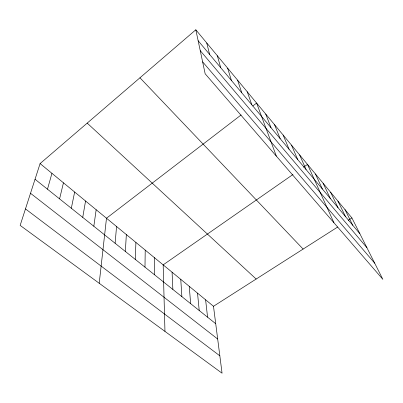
<?xml version="1.0" encoding="UTF-8"?>
<svg xmlns="http://www.w3.org/2000/svg" width="403" height="403" viewBox="0 0 403 403"><rect width="100%" height="100%" fill="white"/><g stroke="black" fill="none" stroke-linecap="round" stroke-linejoin="round"><path stroke-width="0.6" d="M144.984 267.154L145.216 250.097M135.292 259.406L135.902 242.43M125.343 251.452L126.351 234.571M115.122 243.281L116.548 226.501M99.209 283.264L106.488 218.225L241.12 114.951M93.834 226.259L96.161 209.726M82.736 217.388L85.552 200.996M71.321 208.265L74.656 192.03M59.579 198.875L63.452 182.811M47.489 189.209L51.937 173.335M40.093 163.588L20.15 225.393L222.063 373.203L213.489 306.28L40.093 163.588L195.818 29.797L351.91 217.937L382.85 279.339L205.157 73.779L195.818 29.797M252.767 106.014L256.61 103.072L276.337 156.122M293.011 174.479L163.165 264.867L164.963 331.402M303.479 167.19L307.489 164.399L333.951 222.773M213.489 306.28L337.724 226.99M348.217 220.295L351.91 217.937M25.47 208.91L219.842 355.829M30.512 193.274L217.685 339.034M35.036 179.254L215.726 323.71M87.194 123.117L256.172 279.042M139.952 77.794L303.132 249.069M202.623 61.835L374.73 263.23M200.246 50.652L366.942 247.769M198.14 40.743L359.884 233.76M344.993 209.595L352.791 225.302M337.89 201.037L345.507 216.607M330.596 192.246L338.021 207.671M323.105 183.214L330.319 198.478M315.403 173.935L322.395 189.027M299.595 154.878L306.099 169.572M291.475 145.095L297.716 159.573M283.128 135.035L289.082 149.271M274.544 124.688L280.191 138.662M265.708 114.034L271.033 127.731M247.235 91.773L251.845 104.83M237.579 80.137L241.79 92.831M227.624 68.137L231.408 80.444M217.353 55.76L220.688 67.649M206.759 42.985L209.605 54.42M205.601 299.787L207.575 317.196M197.52 293.137L199.223 310.517M189.244 286.326L190.659 303.671M180.766 279.35L181.879 296.653M172.076 272.196L172.872 289.45M154.304 257.572L154.425 274.705"/></g></svg>
